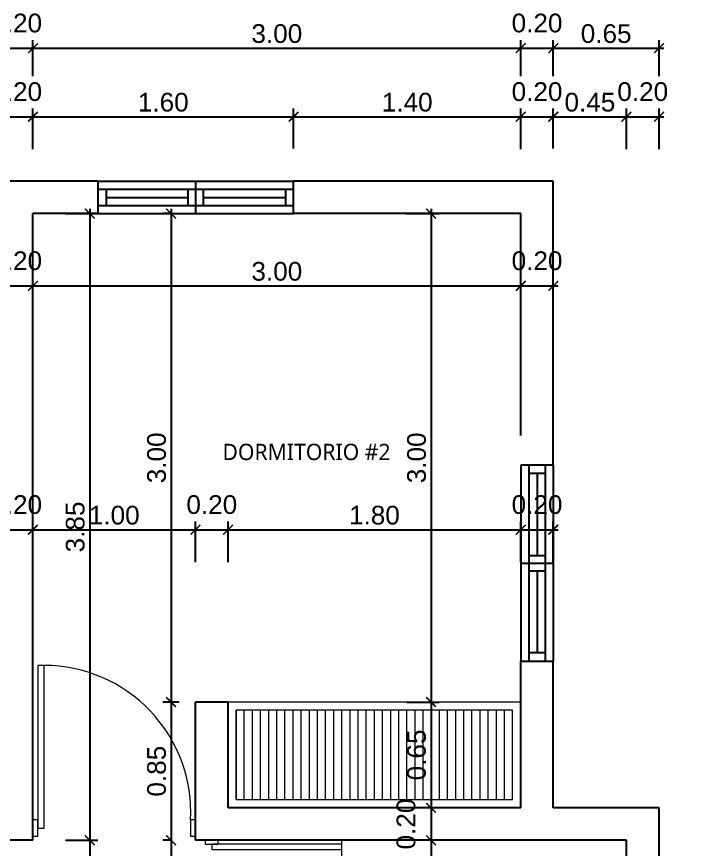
# Model space of a CAD drawing. Header units: feet. Extents: x -417 to 46, y -646 to -218.
# Drawn here: x -92.41 to -88.16, y -283.44 to -278.32 of the extents above; entities that cross this region are included whole.
import ezdxf

# ---------------------------------------------------------------- set-up
doc = ezdxf.new("R2010")
doc.units = ezdxf.units.FT
doc.header["$MEASUREMENT"] = 0
for name, color, linetype, lineweight in [('A-WALL', 4, 'Continuous', 25), ('closet', 8, 'Continuous', 5), ('DIM-COTAS', 1, 'Continuous', 5), ('puertas', 8, 'Continuous', 9), ('TXT', 2, 'Continuous', 9)]:
    doc.layers.add(name, color=color, linetype=linetype, lineweight=lineweight)
doc.layers.add('DIM', color=10, linetype='Continuous')
doc.layers.add('PERT-VENT', color=2, linetype='Continuous')
doc.styles.add('ads', font='trebuc.ttf', dxfattribs={"height": 0.14})
doc.styles.get("Standard").update_dxf_attribs({"font": 'arial.ttf', "height": 0.115})
doc.dimstyles.new('KEILY', dxfattribs={"dimtxt": 0.115, "dimasz": 0.06, "dimexe": 0.05, "dimexo": 0.2, "dimgap": 0.03, "dimtad": 1, "dimzin": 1, "dimdsep": 46, "dimtxsty": 'Standard', "dimblk": 'ARCHTICK', "dimcen": 2.5, "dimdle": 0.03, "dimclrd": 256, "dimclre": 256, "dimclrt": 7, "dimadec": 0, "dimazin": 0, "dimtfac": 1, "dimtmove": 2, "dimatfit": 3, "dimfxl": 0.2, "dimfxlon": 1, "dimtolj": 1, "dimtzin": 1, "dimarcsym": 0})

# ---------------------------------------------------------------- blocks, each defined once
blk = doc.blocks.new('A$C4D292AF4')
at = {"layer": 'puertas'}
for points in [[(0.03, 0.05), (0.07, 0.05), (0.07, 1.05), (0.03, 1.05)], [(0, 0), (0.03, 0), (0.03, 0.1), (0, 0.1)], [(0.97, 0), (1, 0), (1, 0.1), (0.97, 0.1)]]:
    blk.add_lwpolyline(points, close=True, dxfattribs=at)
blk.add_arc((0.0677, 0.1465), 0.9035, 357.0481, 89.8556, dxfattribs=at)
blk = doc.blocks.new('A$C72735B25')
at = {"layer": 'PERT-VENT', "extrusion": (-1.27878e-17, -1.31713e-15, -1)}
for p, q in [((0, 0), (0, 1.2032)), ((0.05, 0), (0.05, 1.2032)), ((0.15, 0), (0.15, 1.2032)), ((0.2, 0), (0.2, 1.2032)), ((0.1, 0.6483), (0.1, 1.1494)), ((0.15, 0.6483), (0.05, 0.6483)), ((0.2, 0.6016), (0, 0.6016)), ((0.15, 0.5549), (0.05, 0.5549)), ((0.1, 0.0499), (0.1, 0.5549)), ((0.05, 0.0499), (0.15, 0.0499))]:
    blk.add_line(p, q, dxfattribs=at)
at = {"layer": 'PERT-VENT', "extrusion": (-1.27878e-17, 1.31713e-15, -1)}
blk.add_line((0.05, 1.1533), (0.15, 1.1533), dxfattribs=at)
blk = doc.blocks.new('_ArchTick')
at = {"layer": 'DIM-COTAS', "color": 0, "const_width": 0.15}
blk.add_lwpolyline([(-0.5, -0.5), (0.5, 0.5)], dxfattribs=at)
blk = doc.blocks.new('*D165')
at = {"layer": 'Defpoints', "color": 0, "transparency": 16777216}
for p in [(-92.3143, -278.9362), (-92.5143, -279.5321), (-92.3143, -279.5321)]:
    blk.add_point(p, dxfattribs=at)
at = {"layer": 'DIM', "lineweight": -2, "transparency": 16777216}
for p, q in [((-92.5143, -279.1362), (-92.5143, -278.8862)), ((-92.3143, -279.1362), (-92.3143, -278.8862)), ((-92.5443, -278.9362), (-92.2843, -278.9362))]:
    blk.add_line(p, q, dxfattribs=at)
at = {"layer": 'DIM', "lineweight": -2, "transparency": 16777216, "xscale": 0.06, "yscale": 0.06, "zscale": 0.06, "rotation": 180}
blk.add_blockref('_ArchTick', (-92.5143, -278.9362), dxfattribs=at)
at = {"layer": 'DIM', "lineweight": -2, "transparency": 16777216, "xscale": 0.06, "yscale": 0.06, "zscale": 0.06}
blk.add_blockref('_ArchTick', (-92.3143, -278.9362), dxfattribs=at)
at = {"layer": 'DIM', "color": 7, "transparency": 16777216, "insert": (-92.4143, -278.7825), "char_height": 0.115, "attachment_point": 5}
blk.add_mtext('\\A1;0.20', dxfattribs=at)
blk = doc.blocks.new('*D166')
at = {"layer": 'Defpoints', "color": 0, "transparency": 16777216}
for p in [(-90.7111, -278.9362), (-90.7111, -279.3321), (-92.3143, -279.5321)]:
    blk.add_point(p, dxfattribs=at)
at = {"layer": 'DIM', "lineweight": -2, "transparency": 16777216}
for p, q in [((-92.3143, -279.1362), (-92.3143, -278.8862)), ((-90.7111, -279.1321), (-90.7111, -278.8862)), ((-92.3443, -278.9362), (-90.6811, -278.9362))]:
    blk.add_line(p, q, dxfattribs=at)
at = {"layer": 'DIM', "lineweight": -2, "transparency": 16777216, "xscale": 0.06, "yscale": 0.06, "zscale": 0.06, "rotation": 180}
blk.add_blockref('_ArchTick', (-92.3143, -278.9362), dxfattribs=at)
at = {"layer": 'DIM', "lineweight": -2, "transparency": 16777216, "xscale": 0.06, "yscale": 0.06, "zscale": 0.06}
blk.add_blockref('_ArchTick', (-90.7111, -278.9362), dxfattribs=at)
at = {"layer": 'DIM', "color": 7, "transparency": 16777216, "insert": (-91.5127, -278.8475), "char_height": 0.115, "attachment_point": 5}
blk.add_mtext('\\A1;1.60', dxfattribs=at)
blk = doc.blocks.new('*D167')
at = {"layer": 'Defpoints', "color": 0, "transparency": 16777216}
for p in [(-89.3143, -278.9362), (-90.7111, -279.3321), (-89.3143, -279.5321)]:
    blk.add_point(p, dxfattribs=at)
at = {"layer": 'DIM', "lineweight": -2, "transparency": 16777216}
for p, q in [((-90.7111, -279.1321), (-90.7111, -278.8862)), ((-89.3143, -279.1362), (-89.3143, -278.8862)), ((-90.7411, -278.9362), (-89.2843, -278.9362))]:
    blk.add_line(p, q, dxfattribs=at)
at = {"layer": 'DIM', "lineweight": -2, "transparency": 16777216, "xscale": 0.06, "yscale": 0.06, "zscale": 0.06, "rotation": 180}
blk.add_blockref('_ArchTick', (-90.7111, -278.9362), dxfattribs=at)
at = {"layer": 'DIM', "lineweight": -2, "transparency": 16777216, "xscale": 0.06, "yscale": 0.06, "zscale": 0.06}
blk.add_blockref('_ArchTick', (-89.3143, -278.9362), dxfattribs=at)
at = {"layer": 'DIM', "color": 7, "transparency": 16777216, "insert": (-90.0127, -278.8475), "char_height": 0.115, "attachment_point": 5}
blk.add_mtext('\\A1;1.40', dxfattribs=at)
blk = doc.blocks.new('*D168')
at = {"layer": 'Defpoints', "color": 0, "transparency": 16777216}
for p in [(-89.1143, -278.9362), (-89.1143, -279.3321), (-89.3143, -279.5321)]:
    blk.add_point(p, dxfattribs=at)
at = {"layer": 'DIM', "lineweight": -2, "transparency": 16777216}
for p, q in [((-89.3143, -279.1362), (-89.3143, -278.8862)), ((-89.1143, -279.1321), (-89.1143, -278.8862)), ((-89.3443, -278.9362), (-89.0843, -278.9362))]:
    blk.add_line(p, q, dxfattribs=at)
at = {"layer": 'DIM', "lineweight": -2, "transparency": 16777216, "xscale": 0.06, "yscale": 0.06, "zscale": 0.06, "rotation": 180}
blk.add_blockref('_ArchTick', (-89.3143, -278.9362), dxfattribs=at)
at = {"layer": 'DIM', "lineweight": -2, "transparency": 16777216, "xscale": 0.06, "yscale": 0.06, "zscale": 0.06}
blk.add_blockref('_ArchTick', (-89.1143, -278.9362), dxfattribs=at)
at = {"layer": 'DIM', "color": 7, "transparency": 16777216, "insert": (-89.2143, -278.7825), "char_height": 0.115, "attachment_point": 5}
blk.add_mtext('\\A1;0.20', dxfattribs=at)
blk = doc.blocks.new('*D169')
at = {"layer": 'Defpoints', "color": 0, "transparency": 16777216}
for p in [(-88.6643, -278.9362), (-89.1143, -279.3321), (-88.6643, -283.3844)]:
    blk.add_point(p, dxfattribs=at)
at = {"layer": 'DIM', "lineweight": -2, "transparency": 16777216}
for p, q in [((-89.1143, -279.1321), (-89.1143, -278.8862)), ((-88.6643, -279.1362), (-88.6643, -278.8862)), ((-89.1443, -278.9362), (-88.6343, -278.9362))]:
    blk.add_line(p, q, dxfattribs=at)
at = {"layer": 'DIM', "lineweight": -2, "transparency": 16777216, "xscale": 0.06, "yscale": 0.06, "zscale": 0.06, "rotation": 180}
blk.add_blockref('_ArchTick', (-89.1143, -278.9362), dxfattribs=at)
at = {"layer": 'DIM', "lineweight": -2, "transparency": 16777216, "xscale": 0.06, "yscale": 0.06, "zscale": 0.06}
blk.add_blockref('_ArchTick', (-88.6643, -278.9362), dxfattribs=at)
at = {"layer": 'DIM', "color": 7, "transparency": 16777216, "insert": (-88.8893, -278.8475), "char_height": 0.115, "attachment_point": 5}
blk.add_mtext('\\A1;0.45', dxfattribs=at)
blk = doc.blocks.new('*D170')
at = {"layer": 'Defpoints', "color": 0, "transparency": 16777216}
for p in [(-88.4643, -278.9362), (-88.4643, -283.1844), (-88.6643, -283.3844)]:
    blk.add_point(p, dxfattribs=at)
at = {"layer": 'DIM', "lineweight": -2, "transparency": 16777216}
for p, q in [((-88.6643, -279.1362), (-88.6643, -278.8862)), ((-88.4643, -279.1362), (-88.4643, -278.8862)), ((-88.6943, -278.9362), (-88.4343, -278.9362))]:
    blk.add_line(p, q, dxfattribs=at)
at = {"layer": 'DIM', "lineweight": -2, "transparency": 16777216, "xscale": 0.06, "yscale": 0.06, "zscale": 0.06, "rotation": 180}
blk.add_blockref('_ArchTick', (-88.6643, -278.9362), dxfattribs=at)
at = {"layer": 'DIM', "lineweight": -2, "transparency": 16777216, "xscale": 0.06, "yscale": 0.06, "zscale": 0.06}
blk.add_blockref('_ArchTick', (-88.4643, -278.9362), dxfattribs=at)
at = {"layer": 'DIM', "color": 7, "transparency": 16777216, "insert": (-88.5643, -278.7825), "char_height": 0.115, "attachment_point": 5}
blk.add_mtext('\\A1;0.20', dxfattribs=at)
blk = doc.blocks.new('*D179')
at = {"layer": 'Defpoints', "color": 0, "transparency": 16777216}
for p in [(-92.3143, -278.5146), (-92.5143, -278.8862), (-92.3143, -278.8862)]:
    blk.add_point(p, dxfattribs=at)
at = {"layer": 'DIM', "lineweight": -2, "transparency": 16777216}
for p, q in [((-92.5443, -278.5146), (-92.2843, -278.5146)), ((-92.5143, -278.6862), (-92.5143, -278.4646)), ((-92.3143, -278.6862), (-92.3143, -278.4646))]:
    blk.add_line(p, q, dxfattribs=at)
at = {"layer": 'DIM', "lineweight": -2, "transparency": 16777216, "xscale": 0.06, "yscale": 0.06, "zscale": 0.06, "rotation": 180}
blk.add_blockref('_ArchTick', (-92.5143, -278.5146), dxfattribs=at)
at = {"layer": 'DIM', "lineweight": -2, "transparency": 16777216, "xscale": 0.06, "yscale": 0.06, "zscale": 0.06}
blk.add_blockref('_ArchTick', (-92.3143, -278.5146), dxfattribs=at)
at = {"layer": 'DIM', "color": 7, "transparency": 16777216, "insert": (-92.4143, -278.3609), "char_height": 0.115, "attachment_point": 5}
blk.add_mtext('\\A1;0.20', dxfattribs=at)
blk = doc.blocks.new('*D180')
at = {"layer": 'Defpoints', "color": 0, "transparency": 16777216}
for p in [(-89.3143, -278.5146), (-92.3143, -278.8862), (-89.3143, -278.8862)]:
    blk.add_point(p, dxfattribs=at)
at = {"layer": 'DIM', "lineweight": -2, "transparency": 16777216}
for p, q in [((-92.3443, -278.5146), (-89.2843, -278.5146)), ((-92.3143, -278.6862), (-92.3143, -278.4646)), ((-89.3143, -278.6862), (-89.3143, -278.4646))]:
    blk.add_line(p, q, dxfattribs=at)
at = {"layer": 'DIM', "lineweight": -2, "transparency": 16777216, "xscale": 0.06, "yscale": 0.06, "zscale": 0.06, "rotation": 180}
blk.add_blockref('_ArchTick', (-92.3143, -278.5146), dxfattribs=at)
at = {"layer": 'DIM', "lineweight": -2, "transparency": 16777216, "xscale": 0.06, "yscale": 0.06, "zscale": 0.06}
blk.add_blockref('_ArchTick', (-89.3143, -278.5146), dxfattribs=at)
at = {"layer": 'DIM', "color": 7, "transparency": 16777216, "insert": (-90.8143, -278.4258), "char_height": 0.115, "attachment_point": 5}
blk.add_mtext('\\A1;3.00', dxfattribs=at)
blk = doc.blocks.new('*D181')
at = {"layer": 'Defpoints', "color": 0, "transparency": 16777216}
for p in [(-89.1143, -278.5146), (-89.3143, -278.8862), (-89.1143, -278.8862)]:
    blk.add_point(p, dxfattribs=at)
at = {"layer": 'DIM', "lineweight": -2, "transparency": 16777216}
for p, q in [((-89.3443, -278.5146), (-89.0843, -278.5146)), ((-89.3143, -278.6862), (-89.3143, -278.4646)), ((-89.1143, -278.6862), (-89.1143, -278.4646))]:
    blk.add_line(p, q, dxfattribs=at)
at = {"layer": 'DIM', "lineweight": -2, "transparency": 16777216, "xscale": 0.06, "yscale": 0.06, "zscale": 0.06, "rotation": 180}
blk.add_blockref('_ArchTick', (-89.3143, -278.5146), dxfattribs=at)
at = {"layer": 'DIM', "lineweight": -2, "transparency": 16777216, "xscale": 0.06, "yscale": 0.06, "zscale": 0.06}
blk.add_blockref('_ArchTick', (-89.1143, -278.5146), dxfattribs=at)
at = {"layer": 'DIM', "color": 7, "transparency": 16777216, "insert": (-89.2143, -278.3609), "char_height": 0.115, "attachment_point": 5}
blk.add_mtext('\\A1;0.20', dxfattribs=at)
blk = doc.blocks.new('*D182')
at = {"layer": 'Defpoints', "color": 0, "transparency": 16777216}
for p in [(-88.4643, -278.5146), (-89.1143, -278.8862), (-88.4643, -278.8862)]:
    blk.add_point(p, dxfattribs=at)
at = {"layer": 'DIM', "lineweight": -2, "transparency": 16777216}
for p, q in [((-89.1443, -278.5146), (-88.4343, -278.5146)), ((-89.1143, -278.6862), (-89.1143, -278.4646)), ((-88.4643, -278.6862), (-88.4643, -278.4646))]:
    blk.add_line(p, q, dxfattribs=at)
at = {"layer": 'DIM', "lineweight": -2, "transparency": 16777216, "xscale": 0.06, "yscale": 0.06, "zscale": 0.06, "rotation": 180}
blk.add_blockref('_ArchTick', (-89.1143, -278.5146), dxfattribs=at)
at = {"layer": 'DIM', "lineweight": -2, "transparency": 16777216, "xscale": 0.06, "yscale": 0.06, "zscale": 0.06}
blk.add_blockref('_ArchTick', (-88.4643, -278.5146), dxfattribs=at)
at = {"layer": 'DIM', "color": 7, "transparency": 16777216, "insert": (-88.7893, -278.4259), "char_height": 0.115, "attachment_point": 5}
blk.add_mtext('\\A1;0.65', dxfattribs=at)
blk = doc.blocks.new('*D183')
at = {"layer": 'Defpoints', "color": 0, "transparency": 16777216}
for p in [(-88.4643, -278.1057), (-105.5643, -278.4646), (-88.4643, -278.4646)]:
    blk.add_point(p, dxfattribs=at)
at = {"layer": 'DIM', "lineweight": -2, "transparency": 16777216}
for p, q in [((-105.5643, -278.2646), (-105.5643, -278.0557)), ((-88.4643, -278.2646), (-88.4643, -278.0557)), ((-105.5943, -278.1057), (-88.4343, -278.1057))]:
    blk.add_line(p, q, dxfattribs=at)
at = {"layer": 'DIM', "lineweight": -2, "transparency": 16777216, "xscale": 0.06, "yscale": 0.06, "zscale": 0.06, "rotation": 180}
blk.add_blockref('_ArchTick', (-105.5643, -278.1057), dxfattribs=at)
at = {"layer": 'DIM', "lineweight": -2, "transparency": 16777216, "xscale": 0.06, "yscale": 0.06, "zscale": 0.06}
blk.add_blockref('_ArchTick', (-88.4643, -278.1057), dxfattribs=at)
at = {"layer": 'DIM', "color": 7, "transparency": 16777216, "insert": (-97.0143, -278.0169), "char_height": 0.115, "attachment_point": 5}
blk.add_mtext('\\A1;17.10', dxfattribs=at)
blk = doc.blocks.new('*D218')
at = {"layer": 'Defpoints', "color": 0, "transparency": 16777216}
for p in [(-88.8406, -283.1844), (-87.7974, -283.1844), (-89.0406, -283.3844)]:
    blk.add_point(p, dxfattribs=at)
at = {"layer": 'DIM', "lineweight": -2, "transparency": 16777216}
for p, q in [((-87.7974, -283.4144), (-87.7974, -283.1544)), ((-87.9974, -283.1844), (-87.7474, -283.1844)), ((-87.9974, -283.3844), (-87.7474, -283.3844))]:
    blk.add_line(p, q, dxfattribs=at)
at = {"layer": 'DIM', "lineweight": -2, "transparency": 16777216, "xscale": 0.06, "yscale": 0.06, "zscale": 0.06}
for p, rotation in [((-87.7974, -283.1844), 90), ((-87.7974, -283.3844), 270)]:
    blk.add_blockref('_ArchTick', p, dxfattribs=dict(at, rotation=rotation))
at = {"layer": 'DIM', "color": 7, "transparency": 16777216, "insert": (-87.5263, -283.2844), "char_height": 0.115, "attachment_point": 5, "rotation": 90}
blk.add_mtext('\\A1;0.20', dxfattribs=at)
blk = doc.blocks.new('*D219')
at = {"layer": 'Defpoints', "color": 0, "transparency": 16777216}
for p in [(-89.4905, -282.2821), (-87.7974, -282.2821), (-88.8406, -283.1844)]:
    blk.add_point(p, dxfattribs=at)
at = {"layer": 'DIM', "lineweight": -2, "transparency": 16777216}
for p, q in [((-87.9974, -282.2821), (-87.7474, -282.2821)), ((-87.7974, -283.2144), (-87.7974, -282.2521)), ((-87.9974, -283.1844), (-87.7474, -283.1844))]:
    blk.add_line(p, q, dxfattribs=at)
at = {"layer": 'DIM', "lineweight": -2, "transparency": 16777216, "xscale": 0.06, "yscale": 0.06, "zscale": 0.06}
for p, rotation in [((-87.7974, -282.2821), 90), ((-87.7974, -283.1844), 270)]:
    blk.add_blockref('_ArchTick', p, dxfattribs=dict(at, rotation=rotation))
at = {"layer": 'DIM', "color": 7, "transparency": 16777216, "insert": (-87.8862, -282.7332), "char_height": 0.115, "attachment_point": 5, "rotation": 90}
blk.add_mtext('\\A1;0.90', dxfattribs=at)
blk = doc.blocks.new('*D220')
at = {"layer": 'Defpoints', "color": 0, "transparency": 16777216}
for p in [(-89.4905, -281.0823), (-87.7974, -281.0823), (-89.4905, -282.2821)]:
    blk.add_point(p, dxfattribs=at)
at = {"layer": 'DIM', "lineweight": -2, "transparency": 16777216}
for p, q in [((-87.7974, -282.3121), (-87.7974, -281.0523)), ((-87.9974, -281.0823), (-87.7474, -281.0823)), ((-87.9974, -282.2821), (-87.7474, -282.2821))]:
    blk.add_line(p, q, dxfattribs=at)
at = {"layer": 'DIM', "lineweight": -2, "transparency": 16777216, "xscale": 0.06, "yscale": 0.06, "zscale": 0.06}
for p, rotation in [((-87.7974, -281.0823), 90), ((-87.7974, -282.2821), 270)]:
    blk.add_blockref('_ArchTick', p, dxfattribs=dict(at, rotation=rotation))
at = {"layer": 'DIM', "color": 7, "transparency": 16777216, "insert": (-87.8862, -281.6822), "char_height": 0.115, "attachment_point": 5, "rotation": 90}
blk.add_mtext('\\A1;1.20', dxfattribs=at)
blk = doc.blocks.new('*D221')
at = {"layer": 'Defpoints', "color": 0, "transparency": 16777216}
for p in [(-89.6905, -279.5321), (-87.7974, -279.5321), (-89.4905, -281.0823)]:
    blk.add_point(p, dxfattribs=at)
at = {"layer": 'DIM', "lineweight": -2, "transparency": 16777216}
for p, q in [((-87.9974, -279.5321), (-87.7474, -279.5321)), ((-87.7974, -281.1123), (-87.7974, -279.5021)), ((-87.9974, -281.0823), (-87.7474, -281.0823))]:
    blk.add_line(p, q, dxfattribs=at)
at = {"layer": 'DIM', "lineweight": -2, "transparency": 16777216, "xscale": 0.06, "yscale": 0.06, "zscale": 0.06}
for p, rotation in [((-87.7974, -279.5321), 90), ((-87.7974, -281.0823), 270)]:
    blk.add_blockref('_ArchTick', p, dxfattribs=dict(at, rotation=rotation))
at = {"layer": 'DIM', "color": 7, "transparency": 16777216, "insert": (-87.8862, -280.3072), "char_height": 0.115, "attachment_point": 5, "rotation": 90}
blk.add_mtext('\\A1;1.55', dxfattribs=at)
blk = doc.blocks.new('*D222')
at = {"layer": 'Defpoints', "color": 0, "transparency": 16777216}
for p in [(-89.4905, -279.3321), (-87.7974, -279.3321), (-89.6905, -279.5321)]:
    blk.add_point(p, dxfattribs=at)
at = {"layer": 'DIM', "lineweight": -2, "transparency": 16777216}
for p, q in [((-87.9974, -279.3321), (-87.7474, -279.3321)), ((-87.7974, -279.5621), (-87.7974, -279.3021)), ((-87.9974, -279.5321), (-87.7474, -279.5321))]:
    blk.add_line(p, q, dxfattribs=at)
at = {"layer": 'DIM', "lineweight": -2, "transparency": 16777216, "xscale": 0.06, "yscale": 0.06, "zscale": 0.06}
for p, rotation in [((-87.7974, -279.3321), 90), ((-87.7974, -279.5321), 270)]:
    blk.add_blockref('_ArchTick', p, dxfattribs=dict(at, rotation=rotation))
at = {"layer": 'DIM', "color": 7, "transparency": 16777216, "insert": (-87.5263, -279.4321), "char_height": 0.115, "attachment_point": 5, "rotation": 90}
blk.add_mtext('\\A1;0.20', dxfattribs=at)
blk = doc.blocks.new('*D232')
at = {"layer": 'Defpoints', "color": 0, "transparency": 16777216}
for p in [(-88.6643, -283.3844), (-87.7974, -283.3844), (-88.4643, -283.9821)]:
    blk.add_point(p, dxfattribs=at)
at = {"layer": 'DIM', "lineweight": -2, "transparency": 16777216}
for p, q in [((-87.7974, -284.0121), (-87.7974, -283.3544)), ((-87.9974, -283.3844), (-87.7474, -283.3844)), ((-87.9974, -283.9821), (-87.7474, -283.9821))]:
    blk.add_line(p, q, dxfattribs=at)
at = {"layer": 'DIM', "lineweight": -2, "transparency": 16777216, "xscale": 0.06, "yscale": 0.06, "zscale": 0.06}
for p, rotation in [((-87.7974, -283.3844), 90), ((-87.7974, -283.9821), 270)]:
    blk.add_blockref('_ArchTick', p, dxfattribs=dict(at, rotation=rotation))
at = {"layer": 'DIM', "color": 7, "transparency": 16777216, "insert": (-87.8862, -283.6832), "char_height": 0.115, "attachment_point": 5, "rotation": 90}
blk.add_mtext('\\A1;0.60', dxfattribs=at)
blk = doc.blocks.new('*D276')
at = {"layer": 'Defpoints', "color": 0, "transparency": 16777216}
for p in [(-92.3143, -279.9759), (-92.5143, -280.65), (-92.3143, -280.65)]:
    blk.add_point(p, dxfattribs=at)
at = {"layer": 'DIM', "lineweight": -2, "transparency": 16777216}
for p, q in [((-92.5143, -280.1759), (-92.5143, -279.9259)), ((-92.3143, -280.1759), (-92.3143, -279.9259)), ((-92.5443, -279.9759), (-92.2843, -279.9759))]:
    blk.add_line(p, q, dxfattribs=at)
at = {"layer": 'DIM', "lineweight": -2, "transparency": 16777216, "xscale": 0.06, "yscale": 0.06, "zscale": 0.06, "rotation": 180}
blk.add_blockref('_ArchTick', (-92.5143, -279.9759), dxfattribs=at)
at = {"layer": 'DIM', "lineweight": -2, "transparency": 16777216, "xscale": 0.06, "yscale": 0.06, "zscale": 0.06}
blk.add_blockref('_ArchTick', (-92.3143, -279.9759), dxfattribs=at)
at = {"layer": 'DIM', "color": 7, "transparency": 16777216, "insert": (-92.4143, -279.8222), "char_height": 0.115, "attachment_point": 5}
blk.add_mtext('\\A1;0.20', dxfattribs=at)
blk = doc.blocks.new('*D277')
at = {"layer": 'Defpoints', "color": 0, "transparency": 16777216}
for p in [(-89.3143, -279.9759), (-89.3143, -280.1545), (-92.3143, -280.65)]:
    blk.add_point(p, dxfattribs=at)
at = {"layer": 'DIM', "lineweight": -2, "transparency": 16777216}
for p, q in [((-92.3143, -280.1759), (-92.3143, -279.9259)), ((-89.3143, -279.9759), (-89.3143, -279.9259)), ((-92.3443, -279.9759), (-89.2843, -279.9759))]:
    blk.add_line(p, q, dxfattribs=at)
at = {"layer": 'DIM', "lineweight": -2, "transparency": 16777216, "xscale": 0.06, "yscale": 0.06, "zscale": 0.06, "rotation": 180}
blk.add_blockref('_ArchTick', (-92.3143, -279.9759), dxfattribs=at)
at = {"layer": 'DIM', "lineweight": -2, "transparency": 16777216, "xscale": 0.06, "yscale": 0.06, "zscale": 0.06}
blk.add_blockref('_ArchTick', (-89.3143, -279.9759), dxfattribs=at)
at = {"layer": 'DIM', "color": 7, "transparency": 16777216, "insert": (-90.8143, -279.8872), "char_height": 0.115, "attachment_point": 5}
blk.add_mtext('\\A1;3.00', dxfattribs=at)
blk = doc.blocks.new('*D278')
at = {"layer": 'Defpoints', "color": 0, "transparency": 16777216}
for p in [(-89.1143, -279.9759), (-89.3143, -280.1545), (-89.1143, -280.1545)]:
    blk.add_point(p, dxfattribs=at)
at = {"layer": 'DIM', "lineweight": -2, "transparency": 16777216}
for p, q in [((-89.3143, -279.9759), (-89.3143, -279.9259)), ((-89.1143, -279.9759), (-89.1143, -279.9259)), ((-89.3443, -279.9759), (-89.0843, -279.9759))]:
    blk.add_line(p, q, dxfattribs=at)
at = {"layer": 'DIM', "lineweight": -2, "transparency": 16777216, "xscale": 0.06, "yscale": 0.06, "zscale": 0.06, "rotation": 180}
blk.add_blockref('_ArchTick', (-89.3143, -279.9759), dxfattribs=at)
at = {"layer": 'DIM', "lineweight": -2, "transparency": 16777216, "xscale": 0.06, "yscale": 0.06, "zscale": 0.06}
blk.add_blockref('_ArchTick', (-89.1143, -279.9759), dxfattribs=at)
at = {"layer": 'DIM', "color": 7, "transparency": 16777216, "insert": (-89.2143, -279.8222), "char_height": 0.115, "attachment_point": 5}
blk.add_mtext('\\A1;0.20', dxfattribs=at)
blk = doc.blocks.new('*D301')
at = {"layer": 'Defpoints', "color": 0, "transparency": 16777216}
for p in [(-92.3143, -281.475), (-92.5143, -281.682), (-92.3143, -281.7649)]:
    blk.add_point(p, dxfattribs=at)
at = {"layer": 'DIM', "lineweight": -2, "transparency": 16777216}
for p, q in [((-92.5143, -281.482), (-92.5143, -281.425)), ((-92.3143, -281.5649), (-92.3143, -281.425)), ((-92.5443, -281.475), (-92.2843, -281.475))]:
    blk.add_line(p, q, dxfattribs=at)
at = {"layer": 'DIM', "lineweight": -2, "transparency": 16777216, "xscale": 0.06, "yscale": 0.06, "zscale": 0.06, "rotation": 180}
blk.add_blockref('_ArchTick', (-92.5143, -281.475), dxfattribs=at)
at = {"layer": 'DIM', "lineweight": -2, "transparency": 16777216, "xscale": 0.06, "yscale": 0.06, "zscale": 0.06}
blk.add_blockref('_ArchTick', (-92.3143, -281.475), dxfattribs=at)
at = {"layer": 'DIM', "color": 7, "transparency": 16777216, "insert": (-92.4143, -281.3212), "char_height": 0.115, "attachment_point": 5}
blk.add_mtext('\\A1;0.20', dxfattribs=at)
blk = doc.blocks.new('*D302')
at = {"layer": 'Defpoints', "color": 0, "transparency": 16777216}
for p in [(-91.3143, -281.475), (-92.3143, -281.7649), (-91.3143, -282.5344)]:
    blk.add_point(p, dxfattribs=at)
at = {"layer": 'DIM', "lineweight": -2, "transparency": 16777216}
for p, q in [((-92.3143, -281.5649), (-92.3143, -281.425)), ((-91.3143, -281.675), (-91.3143, -281.425)), ((-92.3443, -281.475), (-91.2843, -281.475))]:
    blk.add_line(p, q, dxfattribs=at)
at = {"layer": 'DIM', "lineweight": -2, "transparency": 16777216, "xscale": 0.06, "yscale": 0.06, "zscale": 0.06, "rotation": 180}
blk.add_blockref('_ArchTick', (-92.3143, -281.475), dxfattribs=at)
at = {"layer": 'DIM', "lineweight": -2, "transparency": 16777216, "xscale": 0.06, "yscale": 0.06, "zscale": 0.06}
blk.add_blockref('_ArchTick', (-91.3143, -281.475), dxfattribs=at)
at = {"layer": 'DIM', "color": 7, "transparency": 16777216, "insert": (-91.8143, -281.3862), "char_height": 0.115, "attachment_point": 5}
blk.add_mtext('\\A1;1.00', dxfattribs=at)
blk = doc.blocks.new('*D303')
at = {"layer": 'Defpoints', "color": 0, "transparency": 16777216}
for p in [(-91.1143, -281.475), (-91.3143, -282.5344), (-91.1143, -282.5344)]:
    blk.add_point(p, dxfattribs=at)
at = {"layer": 'DIM', "lineweight": -2, "transparency": 16777216}
for p, q in [((-91.3143, -281.675), (-91.3143, -281.425)), ((-91.1143, -281.675), (-91.1143, -281.425)), ((-91.3443, -281.475), (-91.0843, -281.475))]:
    blk.add_line(p, q, dxfattribs=at)
at = {"layer": 'DIM', "lineweight": -2, "transparency": 16777216, "xscale": 0.06, "yscale": 0.06, "zscale": 0.06, "rotation": 180}
blk.add_blockref('_ArchTick', (-91.3143, -281.475), dxfattribs=at)
at = {"layer": 'DIM', "lineweight": -2, "transparency": 16777216, "xscale": 0.06, "yscale": 0.06, "zscale": 0.06}
blk.add_blockref('_ArchTick', (-91.1143, -281.475), dxfattribs=at)
at = {"layer": 'DIM', "color": 7, "transparency": 16777216, "insert": (-91.2143, -281.3212), "char_height": 0.115, "attachment_point": 5}
blk.add_mtext('\\A1;0.20', dxfattribs=at)
blk = doc.blocks.new('*D304')
at = {"layer": 'Defpoints', "color": 0, "transparency": 16777216}
for p in [(-89.3143, -281.475), (-89.3143, -282.2821), (-91.1143, -282.5344)]:
    blk.add_point(p, dxfattribs=at)
at = {"layer": 'DIM', "lineweight": -2, "transparency": 16777216}
for p, q in [((-91.1143, -281.675), (-91.1143, -281.425)), ((-89.3143, -281.675), (-89.3143, -281.425)), ((-91.1443, -281.475), (-89.2843, -281.475))]:
    blk.add_line(p, q, dxfattribs=at)
at = {"layer": 'DIM', "lineweight": -2, "transparency": 16777216, "xscale": 0.06, "yscale": 0.06, "zscale": 0.06, "rotation": 180}
blk.add_blockref('_ArchTick', (-91.1143, -281.475), dxfattribs=at)
at = {"layer": 'DIM', "lineweight": -2, "transparency": 16777216, "xscale": 0.06, "yscale": 0.06, "zscale": 0.06}
blk.add_blockref('_ArchTick', (-89.3143, -281.475), dxfattribs=at)
at = {"layer": 'DIM', "color": 7, "transparency": 16777216, "insert": (-90.2143, -281.3862), "char_height": 0.115, "attachment_point": 5}
blk.add_mtext('\\A1;1.80', dxfattribs=at)
blk = doc.blocks.new('*D305')
at = {"layer": 'Defpoints', "color": 0, "transparency": 16777216}
for p in [(-89.1143, -281.475), (-89.3143, -282.2821), (-89.1143, -282.2821)]:
    blk.add_point(p, dxfattribs=at)
at = {"layer": 'DIM', "lineweight": -2, "transparency": 16777216}
for p, q in [((-89.3143, -281.675), (-89.3143, -281.425)), ((-89.1143, -281.675), (-89.1143, -281.425)), ((-89.3443, -281.475), (-89.0843, -281.475))]:
    blk.add_line(p, q, dxfattribs=at)
at = {"layer": 'DIM', "lineweight": -2, "transparency": 16777216, "xscale": 0.06, "yscale": 0.06, "zscale": 0.06, "rotation": 180}
blk.add_blockref('_ArchTick', (-89.3143, -281.475), dxfattribs=at)
at = {"layer": 'DIM', "lineweight": -2, "transparency": 16777216, "xscale": 0.06, "yscale": 0.06, "zscale": 0.06}
blk.add_blockref('_ArchTick', (-89.1143, -281.475), dxfattribs=at)
at = {"layer": 'DIM', "color": 7, "transparency": 16777216, "insert": (-89.2143, -281.3212), "char_height": 0.115, "attachment_point": 5}
blk.add_mtext('\\A1;0.20', dxfattribs=at)
blk = doc.blocks.new('*D327')
at = {"layer": 'Defpoints', "color": 0, "transparency": 16777216}
for p in [(-88.6643, -283.3844), (-88.6643, -284.0038), (-90.4143, -284.2847)]:
    blk.add_point(p, dxfattribs=at)
at = {"layer": 'DIM', "lineweight": -2, "transparency": 16777216}
for p, q in [((-88.6643, -283.8038), (-88.6643, -284.0538)), ((-90.4143, -284.0847), (-90.4143, -283.9538)), ((-90.4443, -284.0038), (-88.6343, -284.0038))]:
    blk.add_line(p, q, dxfattribs=at)
at = {"layer": 'DIM', "lineweight": -2, "transparency": 16777216, "xscale": 0.06, "yscale": 0.06, "zscale": 0.06, "rotation": 180}
blk.add_blockref('_ArchTick', (-90.4143, -284.0038), dxfattribs=at)
at = {"layer": 'DIM', "lineweight": -2, "transparency": 16777216, "xscale": 0.06, "yscale": 0.06, "zscale": 0.06}
blk.add_blockref('_ArchTick', (-88.6643, -284.0038), dxfattribs=at)
at = {"layer": 'DIM', "color": 7, "transparency": 16777216, "insert": (-89.5393, -283.9151), "char_height": 0.115, "attachment_point": 5}
blk.add_mtext('\\A1;1.75', dxfattribs=at)
blk = doc.blocks.new('*D439')
at = {"layer": 'Defpoints', "color": 0, "transparency": 16777216}
for p in [(-92.3143, -279.5321), (-92.3143, -283.3844), (-91.965, -283.3844)]:
    blk.add_point(p, dxfattribs=at)
at = {"layer": 'DIM', "lineweight": -2, "transparency": 16777216}
for p, q in [((-92.1143, -279.5321), (-91.915, -279.5321)), ((-91.965, -279.5021), (-91.965, -283.4144)), ((-92.1143, -283.3844), (-91.915, -283.3844))]:
    blk.add_line(p, q, dxfattribs=at)
at = {"layer": 'DIM', "lineweight": -2, "transparency": 16777216, "xscale": 0.06, "yscale": 0.06, "zscale": 0.06}
for p, rotation in [((-91.965, -279.5321), 90), ((-91.965, -283.3844), 270)]:
    blk.add_blockref('_ArchTick', p, dxfattribs=dict(at, rotation=rotation))
at = {"layer": 'DIM', "color": 7, "transparency": 16777216, "insert": (-92.0538, -281.4582), "char_height": 0.115, "attachment_point": 5, "rotation": 90}
blk.add_mtext('\\A1;3.85', dxfattribs=at)
blk = doc.blocks.new('*D440')
at = {"layer": 'Defpoints', "color": 0, "transparency": 16777216}
for p in [(-92.3143, -283.3844), (-92.3143, -284.8344), (-91.965, -284.8344)]:
    blk.add_point(p, dxfattribs=at)
at = {"layer": 'DIM', "lineweight": -2, "transparency": 16777216}
for p, q in [((-91.965, -283.3544), (-91.965, -284.8644)), ((-92.1143, -283.3844), (-91.915, -283.3844)), ((-92.1143, -284.8344), (-91.915, -284.8344))]:
    blk.add_line(p, q, dxfattribs=at)
at = {"layer": 'DIM', "lineweight": -2, "transparency": 16777216, "xscale": 0.06, "yscale": 0.06, "zscale": 0.06}
for p, rotation in [((-91.965, -283.3844), 90), ((-91.965, -284.8344), 270)]:
    blk.add_blockref('_ArchTick', p, dxfattribs=dict(at, rotation=rotation))
at = {"layer": 'DIM', "color": 7, "transparency": 16777216, "insert": (-92.0537, -284.1094), "char_height": 0.115, "attachment_point": 5, "rotation": 90}
blk.add_mtext('\\A1;1.45', dxfattribs=at)
blk = doc.blocks.new('*D442')
at = {"layer": 'Defpoints', "color": 0, "transparency": 16777216}
for p in [(-91.3127, -279.5321), (-91.4647, -282.5344), (-91.2143, -282.5344)]:
    blk.add_point(p, dxfattribs=at)
at = {"layer": 'DIM', "lineweight": -2, "transparency": 16777216}
for p, q in [((-91.4647, -279.5321), (-91.5147, -279.5321)), ((-91.4647, -279.5021), (-91.4647, -282.5644)), ((-91.4143, -282.5344), (-91.5147, -282.5344))]:
    blk.add_line(p, q, dxfattribs=at)
at = {"layer": 'DIM', "lineweight": -2, "transparency": 16777216, "xscale": 0.06, "yscale": 0.06, "zscale": 0.06}
for p, rotation in [((-91.4647, -279.5321), 90), ((-91.4647, -282.5344), 270)]:
    blk.add_blockref('_ArchTick', p, dxfattribs=dict(at, rotation=rotation))
at = {"layer": 'DIM', "color": 7, "transparency": 16777216, "insert": (-91.5535, -281.0332), "char_height": 0.115, "attachment_point": 5, "rotation": 90}
blk.add_mtext('\\A1;3.00', dxfattribs=at)
blk = doc.blocks.new('*D443')
at = {"layer": 'Defpoints', "color": 0, "transparency": 16777216}
for p in [(-91.2143, -282.5344), (-91.4647, -283.3844), (-91.3143, -283.3844)]:
    blk.add_point(p, dxfattribs=at)
at = {"layer": 'DIM', "lineweight": -2, "transparency": 16777216}
for p, q in [((-91.4647, -282.5044), (-91.4647, -283.4144)), ((-91.4143, -282.5344), (-91.5147, -282.5344)), ((-91.4647, -283.3844), (-91.5147, -283.3844))]:
    blk.add_line(p, q, dxfattribs=at)
at = {"layer": 'DIM', "lineweight": -2, "transparency": 16777216, "xscale": 0.06, "yscale": 0.06, "zscale": 0.06}
for p, rotation in [((-91.4647, -282.5344), 90), ((-91.4647, -283.3844), 270)]:
    blk.add_blockref('_ArchTick', p, dxfattribs=dict(at, rotation=rotation))
at = {"layer": 'DIM', "color": 7, "transparency": 16777216, "insert": (-91.5535, -282.9594), "char_height": 0.115, "attachment_point": 5, "rotation": 90}
blk.add_mtext('\\A1;0.85', dxfattribs=at)
blk = doc.blocks.new('*D444')
at = {"layer": 'Defpoints', "color": 0, "transparency": 16777216}
for p in [(-91.3143, -283.3844), (-91.4647, -284.1844), (-91.3143, -284.1844)]:
    blk.add_point(p, dxfattribs=at)
at = {"layer": 'DIM', "lineweight": -2, "transparency": 16777216}
for p, q in [((-91.4647, -283.3544), (-91.4647, -284.2144)), ((-91.4647, -283.3844), (-91.5147, -283.3844)), ((-91.4647, -284.1844), (-91.5147, -284.1844))]:
    blk.add_line(p, q, dxfattribs=at)
at = {"layer": 'DIM', "lineweight": -2, "transparency": 16777216, "xscale": 0.06, "yscale": 0.06, "zscale": 0.06}
for p, rotation in [((-91.4647, -283.3844), 90), ((-91.4647, -284.1844), 270)]:
    blk.add_blockref('_ArchTick', p, dxfattribs=dict(at, rotation=rotation))
at = {"layer": 'DIM', "color": 7, "transparency": 16777216, "insert": (-91.5535, -283.7844), "char_height": 0.115, "attachment_point": 5, "rotation": 90}
blk.add_mtext('\\A1;0.80', dxfattribs=at)
blk = doc.blocks.new('*D451')
at = {"layer": 'Defpoints', "color": 0, "transparency": 16777216}
for p in [(-90.2204, -279.5321), (-90.2143, -282.5344), (-89.8659, -282.5344)]:
    blk.add_point(p, dxfattribs=at)
at = {"layer": 'DIM', "lineweight": -2, "transparency": 16777216}
for p, q in [((-90.0204, -279.5321), (-89.8159, -279.5321)), ((-89.8659, -279.5021), (-89.8659, -282.5644)), ((-90.0143, -282.5344), (-89.8159, -282.5344))]:
    blk.add_line(p, q, dxfattribs=at)
at = {"layer": 'DIM', "lineweight": -2, "transparency": 16777216, "xscale": 0.06, "yscale": 0.06, "zscale": 0.06}
for p, rotation in [((-89.8659, -279.5321), 90), ((-89.8659, -282.5344), 270)]:
    blk.add_blockref('_ArchTick', p, dxfattribs=dict(at, rotation=rotation))
at = {"layer": 'DIM', "color": 7, "transparency": 16777216, "insert": (-89.9547, -281.0332), "char_height": 0.115, "attachment_point": 5, "rotation": 90}
blk.add_mtext('\\A1;3.00', dxfattribs=at)
blk = doc.blocks.new('*D452')
at = {"layer": 'Defpoints', "color": 0, "transparency": 16777216}
for p in [(-90.2143, -282.5344), (-89.8659, -283.1844), (-89.3143, -283.1844)]:
    blk.add_point(p, dxfattribs=at)
at = {"layer": 'DIM', "lineweight": -2, "transparency": 16777216}
for p, q in [((-89.8659, -282.5044), (-89.8659, -283.2144)), ((-90.0143, -282.5344), (-89.8159, -282.5344)), ((-89.6659, -283.1844), (-89.9159, -283.1844))]:
    blk.add_line(p, q, dxfattribs=at)
at = {"layer": 'DIM', "lineweight": -2, "transparency": 16777216, "xscale": 0.06, "yscale": 0.06, "zscale": 0.06}
for p, rotation in [((-89.8659, -282.5344), 90), ((-89.8659, -283.1844), 270)]:
    blk.add_blockref('_ArchTick', p, dxfattribs=dict(at, rotation=rotation))
at = {"layer": 'DIM', "color": 7, "transparency": 16777216, "insert": (-89.9547, -282.8594), "char_height": 0.115, "attachment_point": 5, "rotation": 90}
blk.add_mtext('\\A1;0.65', dxfattribs=at)
blk = doc.blocks.new('*D453')
at = {"layer": 'Defpoints', "color": 0, "transparency": 16777216}
for p in [(-89.3143, -283.1844), (-89.8659, -283.3844), (-89.3258, -283.3844)]:
    blk.add_point(p, dxfattribs=at)
at = {"layer": 'DIM', "lineweight": -2, "transparency": 16777216}
for p, q in [((-89.8659, -283.1544), (-89.8659, -283.4144)), ((-89.6659, -283.1844), (-89.9159, -283.1844)), ((-89.6659, -283.3844), (-89.9159, -283.3844))]:
    blk.add_line(p, q, dxfattribs=at)
at = {"layer": 'DIM', "lineweight": -2, "transparency": 16777216, "xscale": 0.06, "yscale": 0.06, "zscale": 0.06}
for p, rotation in [((-89.8659, -283.1844), 90), ((-89.8659, -283.3844), 270)]:
    blk.add_blockref('_ArchTick', p, dxfattribs=dict(at, rotation=rotation))
at = {"layer": 'DIM', "color": 7, "transparency": 16777216, "insert": (-90.0197, -283.2844), "char_height": 0.115, "attachment_point": 5, "rotation": 90}
blk.add_mtext('\\A1;0.20', dxfattribs=at)
blk = doc.blocks.new('*D454')
at = {"layer": 'Defpoints', "color": 0, "transparency": 16777216}
for p in [(-89.3258, -283.3844), (-89.8659, -285.5821), (-89.6057, -285.5821)]:
    blk.add_point(p, dxfattribs=at)
at = {"layer": 'DIM', "lineweight": -2, "transparency": 16777216}
for p, q in [((-89.8659, -283.3544), (-89.8659, -285.6121)), ((-89.6659, -283.3844), (-89.9159, -283.3844)), ((-89.8057, -285.5821), (-89.9159, -285.5821))]:
    blk.add_line(p, q, dxfattribs=at)
at = {"layer": 'DIM', "lineweight": -2, "transparency": 16777216, "xscale": 0.06, "yscale": 0.06, "zscale": 0.06}
for p, rotation in [((-89.8659, -283.3844), 90), ((-89.8659, -285.5821), 270)]:
    blk.add_blockref('_ArchTick', p, dxfattribs=dict(at, rotation=rotation))
at = {"layer": 'DIM', "color": 7, "transparency": 16777216, "insert": (-89.9547, -284.4832), "char_height": 0.115, "attachment_point": 5, "rotation": 90}
blk.add_mtext('\\A1;2.20', dxfattribs=at)

msp = doc.modelspace()

# ---------------------------------------------------------------- hatches: boundary and pattern name
at = {"layer": 'closet'}
h = msp.add_hatch(dxfattribs=at)
h.set_pattern_fill('ANSI31', color=256, scale=0.4, angle=45, style=0)
h.set_pattern_definition([(90, (-91.06431, -283.134416), (-0.05, 7e-18), [])])
h.paths.add_polyline_path([(-91.0643, -283.1344), (-89.3643, -283.1344), (-89.3643, -282.5844), (-91.0643, -282.5844)])

# ---------------------------------------------------------------- linework, layer by layer
at = {"layer": 'A-WALL'}
for p, q in [((-91.9143, -279.3321), (-92.9143, -279.3321)), ((-89.1143, -279.3321), (-90.7111, -279.3321)), ((-89.1143, -281.0789), (-89.1143, -279.3321)), ((-92.3143, -283.3844), (-92.3143, -279.5321)), ((-91.9143, -279.5321), (-92.3143, -279.5321)), ((-89.3143, -279.5321), (-90.7111, -279.5321)), ((-89.3143, -281.0789), (-89.3143, -279.5321)), ((-89.3143, -283.1844), (-89.3143, -282.2821)), ((-89.1143, -283.1844), (-89.1143, -282.2821)), ((-91.3143, -283.3844), (-91.3143, -282.5344)), ((-91.1143, -282.5344), (-91.3143, -282.5344)), ((-91.1143, -283.1844), (-91.1143, -282.5344)), ((-89.3143, -283.1844), (-91.1143, -283.1844)), ((-88.4643, -283.1844), (-89.1143, -283.1844)), ((-88.4643, -283.9821), (-88.4643, -283.1844)), ((-92.3143, -283.3844), (-92.5143, -283.3844)), ((-88.6643, -283.3844), (-91.3143, -283.3844)), ((-88.6643, -283.9821), (-88.6643, -283.3844))]:
    msp.add_line(p, q, dxfattribs=at)
at = {"layer": 'A-WALL', "extrusion": (6.10446e-16, -1.94037e-15, -1)}
for p, q in [((-91.9143, -279.3321), (-91.9143, -279.5321)), ((-90.7111, -279.5321), (-90.7111, -279.3321))]:
    msp.add_line(p, q, dxfattribs=at)
at = {"layer": 'A-WALL', "extrusion": (-5.65398e-18, -1.31713e-15, -1)}
msp.add_line((-89.3143, -282.2821), (-89.1143, -282.2821), dxfattribs=at)
at = {"layer": 'closet'}
for p, q in [((-89.3143, -282.5344), (-91.1143, -282.5344)), ((-90.4143, -284.1844), (-90.4143, -283.3844))]:
    msp.add_line(p, q, dxfattribs=at)
msp.add_lwpolyline([(-91.0643, -283.1344), (-89.3643, -283.1344), (-89.3643, -282.5844), (-91.0643, -282.5844)], close=True, dxfattribs=at)

# ---------------------------------------------------------------- block references
at = {"rotation": 270}
msp.add_blockref('A$C72735B25', (-91.9143, -279.3321), dxfattribs=at)
at = {"layer": 'puertas', "extrusion": (6.28888e-16, -1.94037e-15, -1), "xscale": -1.000288939019299, "yscale": 1.000288939019299, "zscale": 1.000288939019297}
msp.add_blockref('A$C4D292AF4', (92.3146, -283.3594), dxfattribs=at)
at = {"layer": 'puertas', "extrusion": (-1.94037e-15, -6.28888e-16, -1), "xscale": -0.8002311512154279, "yscale": 0.8002311512154421, "zscale": 0.8002311512154375, "rotation": 90}
msp.add_blockref('A$C4D292AF4', (91.2543, -283.3842), dxfattribs=at)

# ---------------------------------------------------------------- dimensions: what is measured, and where the dimension line sits
at = {"layer": 'DIM'}
for base, p1, p2, picture, middle in [((-88.4643, -278.1057), (-105.5643, -278.4646), (-88.4643, -278.4646), '*D183', (-97.0143, -278.0169)), ((-92.3143, -278.5146), (-92.5143, -278.8862), (-92.3143, -278.8862), '*D179', (-92.4143, -278.3609)), ((-89.1143, -278.5146), (-89.3143, -278.8862), (-89.1143, -278.8862), '*D181', (-89.2143, -278.3609)), ((-89.3143, -278.5146), (-92.3143, -278.8862), (-89.3143, -278.8862), '*D180', (-90.8143, -278.4258)), ((-88.4643, -278.5146), (-89.1143, -278.8862), (-88.4643, -278.8862), '*D182', (-88.7893, -278.4259)), ((-92.3143, -278.9362), (-92.5143, -279.5321), (-92.3143, -279.5321), '*D165', (-92.4143, -278.7825)), ((-89.1143, -278.9362), (-89.3143, -279.5321), (-89.1143, -279.3321), '*D168', (-89.2143, -278.7825)), ((-88.4643, -278.9362), (-88.6643, -283.3844), (-88.4643, -283.1844), '*D170', (-88.5643, -278.7825)), ((-90.7111, -278.9362), (-92.3143, -279.5321), (-90.7111, -279.3321), '*D166', (-91.5127, -278.8475)), ((-89.3143, -278.9362), (-90.7111, -279.3321), (-89.3143, -279.5321), '*D167', (-90.0127, -278.8475)), ((-88.6643, -278.9362), (-89.1143, -279.3321), (-88.6643, -283.3844), '*D169', (-88.8893, -278.8475)), ((-92.3143, -279.9759), (-92.5143, -280.65), (-92.3143, -280.65), '*D276', (-92.4143, -279.8222)), ((-89.1143, -279.9759), (-89.3143, -280.1545), (-89.1143, -280.1545), '*D278', (-89.2143, -279.8222)), ((-89.3143, -279.9759), (-92.3143, -280.65), (-89.3143, -280.1545), '*D277', (-90.8143, -279.8872)), ((-92.3143, -281.475), (-92.5143, -281.682), (-92.3143, -281.7649), '*D301', (-92.4143, -281.3212)), ((-91.1143, -281.475), (-91.3143, -282.5344), (-91.1143, -282.5344), '*D303', (-91.2143, -281.3212)), ((-89.1143, -281.475), (-89.3143, -282.2821), (-89.1143, -282.2821), '*D305', (-89.2143, -281.3212)), ((-91.3143, -281.475), (-92.3143, -281.7649), (-91.3143, -282.5344), '*D302', (-91.8143, -281.3862)), ((-89.3143, -281.475), (-91.1143, -282.5344), (-89.3143, -282.2821), '*D304', (-90.2143, -281.3862)), ((-88.6643, -284.0038), (-90.4143, -284.2847), (-88.6643, -283.3844), '*D327', (-89.5393, -283.9151))]:
    dim = msp.add_linear_dim(base=base, p1=p1, p2=p2, dimstyle='KEILY', dxfattribs=at)
    dim.commit()
    dim.dimension.update_dxf_attribs({"geometry": picture, "text_midpoint": middle})
for base, p1, p2, picture, middle in [((-87.7974, -279.3321), (-89.6905, -279.5321), (-89.4905, -279.3321), '*D222', (-87.5263, -279.4321)), ((-87.7974, -282.2821), (-88.8406, -283.1844), (-89.4905, -282.2821), '*D219', (-87.8862, -282.7332)), ((-91.4647, -283.3844), (-91.2143, -282.5344), (-91.3143, -283.3844), '*D443', (-91.5535, -282.9594)), ((-89.8659, -283.1844), (-90.2143, -282.5344), (-89.3143, -283.1844), '*D452', (-89.9547, -282.8594)), ((-89.8659, -283.3844), (-89.3143, -283.1844), (-89.3258, -283.3844), '*D453', (-90.0197, -283.2844)), ((-87.7974, -283.1844), (-89.0406, -283.3844), (-88.8406, -283.1844), '*D218', (-87.5263, -283.2844)), ((-91.965, -284.8344), (-92.3143, -283.3844), (-92.3143, -284.8344), '*D440', (-92.0537, -284.1094)), ((-91.4647, -284.1844), (-91.3143, -283.3844), (-91.3143, -284.1844), '*D444', (-91.5535, -283.7844)), ((-89.8659, -285.5821), (-89.3258, -283.3844), (-89.6057, -285.5821), '*D454', (-89.9547, -284.4832)), ((-87.7974, -283.3844), (-88.4643, -283.9821), (-88.6643, -283.3844), '*D232', (-87.8862, -283.6832))]:
    dim = msp.add_linear_dim(base=base, p1=p1, p2=p2, angle=90, dimstyle='KEILY', dxfattribs=at)
    dim.commit()
    dim.dimension.update_dxf_attribs({"geometry": picture, "text_midpoint": middle})

# ---------------------------------------------------------------- next in the draw order: texts
at = {"layer": 'TXT', "insert": (-90.6319, -280.9469), "char_height": 0.1, "width": 2.688, "attachment_point": 2, "style": 'ads', "bg_fill": 2}
msp.add_mtext('DORMITORIO #2', dxfattribs=at)

# ---------------------------------------------------------------- next in the draw order: linework, layer by layer
at = {"layer": 'A-WALL', "extrusion": (-5.65398e-18, -1.31713e-15, -1)}
msp.add_line((-89.1143, -281.0789), (-89.3143, -281.0789), dxfattribs=at)

# ---------------------------------------------------------------- next in the draw order: block references
at = {"rotation": 180}
msp.add_blockref('A$C72735B25', (-89.1143, -281.0789), dxfattribs=at)

# ---------------------------------------------------------------- next in the draw order: dimensions: what is measured, and where the dimension line sits
at = {"layer": 'DIM'}
for base, p1, p2, picture, middle in [((-91.965, -283.3844), (-92.3143, -279.5321), (-92.3143, -283.3844), '*D439', (-92.0538, -281.4582)), ((-91.4647, -282.5344), (-91.3127, -279.5321), (-91.2143, -282.5344), '*D442', (-91.5535, -281.0332)), ((-89.8659, -282.5344), (-90.2204, -279.5321), (-90.2143, -282.5344), '*D451', (-89.9547, -281.0332)), ((-87.7974, -279.5321), (-89.4905, -281.0823), (-89.6905, -279.5321), '*D221', (-87.8862, -280.3072)), ((-87.7974, -281.0823), (-89.4905, -282.2821), (-89.4905, -281.0823), '*D220', (-87.8862, -281.6822))]:
    dim = msp.add_linear_dim(base=base, p1=p1, p2=p2, angle=90, dimstyle='KEILY', dxfattribs=at)
    dim.commit()
    dim.dimension.update_dxf_attribs({"geometry": picture, "text_midpoint": middle})

doc.saveas('drawing.dxf')
